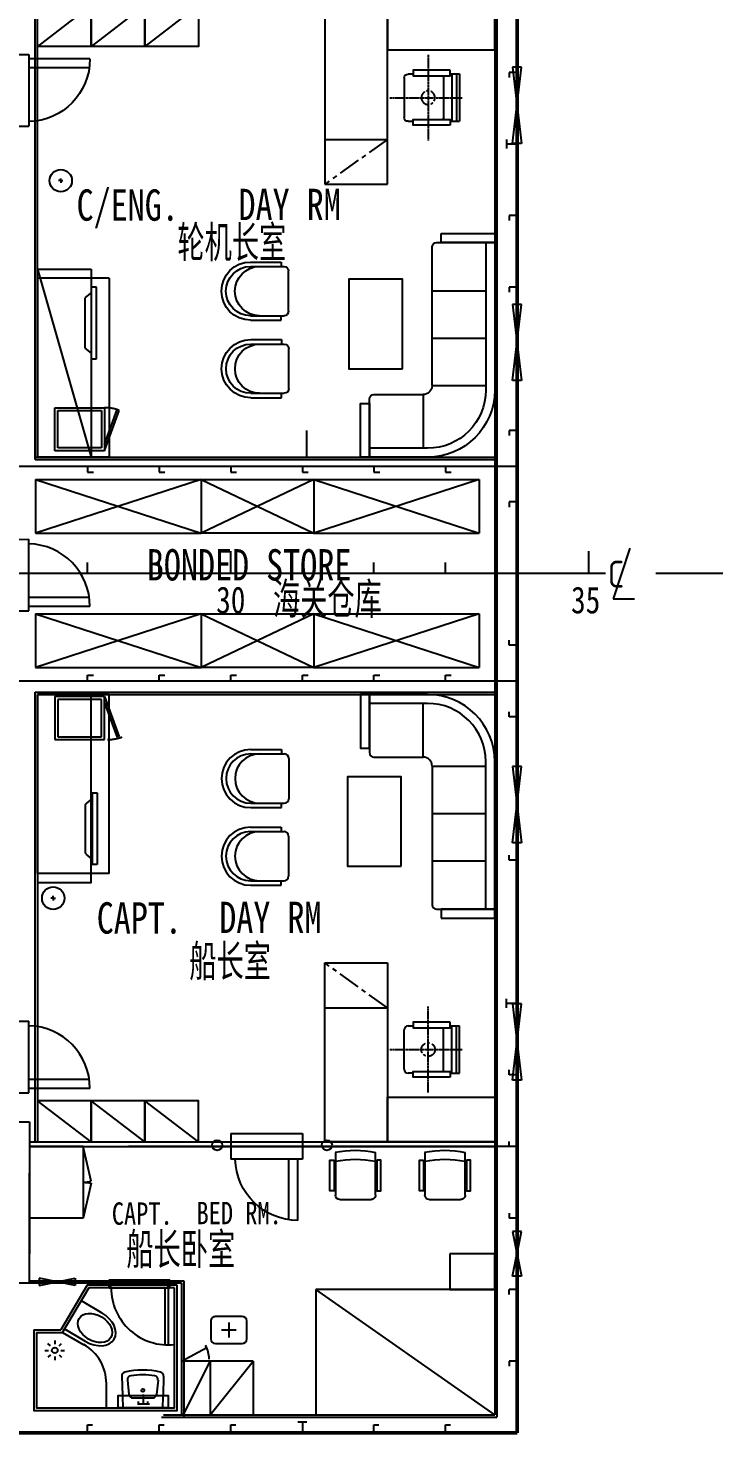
# Model space of a CAD drawing. Header units: millimetres. Extents: x -1838618 to -1600818, y -1770412 to -1553248.
# Drawn here: x -1655953 to -1648288, y -1695146 to -1679451 of the extents above; entities that cross this region are included whole.
import ezdxf
from ezdxf.enums import TextEntityAlignment as Align

# ---------------------------------------------------------------- set-up
doc = ezdxf.new("R2010")
doc.units = ezdxf.units.MM
doc.header["$LTSCALE"] = 100
for name, pattern in [('ACAD_ISO10W100', [18, 12, -3, 0, -3]), ('BORDER', [1.75, 1, -0.25, 0.25, -0.25]), ('CENTER', [2, 1.25, -0.25, 0.25, -0.25]), ('CENTER2', [28.575, 19.05, -3.175, 3.175, -3.175]), ('DASHDOT', [0.305, 0.25, -0.02, 0.015, -0.02]), ('DASHED', [0.75, 0.5, -0.25]), ('DASHEDSS', [0.175, 0.125, -0.05]), ('HIDDEN', [9.525, 6.35, -3.175]), ('PHANTOM2', [31.75, 15.875, -3.175, 3.175, -3.175, 3.175, -3.175])]:
    doc.linetypes.add(name, pattern=pattern)
for name, color, linetype in [('Eq', 4, 'PHANTOM2'), ('FUN', 3, 'Continuous'), ('Funno', 3, 'Continuous'), ('Furniture', 3, 'Continuous'), ('LIN', 132, 'Continuous'), ('TOITOR', 6, 'Continuous'), ('图层2', 2, 'Continuous')]:
    doc.layers.add(name, color=color, linetype=linetype)
doc.layers.add("OWNER'S C", color=4, linetype='CENTER2', lineweight=15)
doc.styles.add('HZ', font='romans.shx', dxfattribs={"width": 0.8, "height": 4, "bigfont": 'hzdx.shx'})
doc.styles.add('ROMANT', font='', dxfattribs={"width": 0.8})
doc.styles.get("Standard").update_dxf_attribs({"font": 'gbenor.shx', "width": 0.9, "bigfont": 'gbcbig.shx'})
doc.styles.get('ROMANT').set_extended_font_data('SimSun')

# ---------------------------------------------------------------- blocks, each defined once
blk = doc.blocks.new('70')
at = {"color": 4}
for p, q in [((19300, 0), (19300, 250)), ((23300, 0), (23300, 250)), ((23761, 283), (23573, -280)), ((17700, 0), (17700, 125)), ((18500, 0), (18500, 125)), ((20100, 0), (20100, 125)), ((20900, 0), (20900, 125)), ((21700, 0), (21700, 125)), ((21700, 0), (21700, 125)), ((21700, 0), (21700, 125)), ((22500, 0), (22500, 125)), ((23573, -280), (23813, -280))]:
    blk.add_line(p, q, dxfattribs=at)
at = {"color": 4, "ltscale": 100}
blk.add_line((23487, 0), (-1320, 0), dxfattribs=at)
at = {"color": 4}
blk.add_text('C', height=300, dxfattribs=at).set_placement((23514, -156))
at = {"color": 4, "style": 'ROMANT', "width": 0.8}
for s, p in [('30', (19137, -444)), ('35', (23103, -444))]:
    blk.add_text(s, height=300, dxfattribs=at).set_placement(p)
blk = doc.blocks.new('D DECK')
at = {"color": 6, "lineweight": 50}
for p in [(0, 9600, 1180), (-12000, -9600, 1180)]:
    blk.add_line(p, (0, -9600, 1180), dxfattribs=at)
at = {"color": 6}
for p in [(0, 9600, 1770), (-15200, -9600, 1770)]:
    blk.add_line(p, (0, -9600, 1770), dxfattribs=at)
at = {"color": 2}
blk.add_line((0, 0, 1180), (0, 125, 1180), dxfattribs=at)
at = {"layer": '图层2', "color": 2}
blk.add_line((0, 0, 1180), (0, 125, 1180), dxfattribs=at)
blk.add_line((0, 0, 1180), (0, 125, 1180), dxfattribs=at)
blk = doc.blocks.new('转角沙发2')
at = {"color": 2}
for p, q in [((-750, 2500), (-1400, 2500)), ((-1400, 2500), (-1400, 1850)), ((-750, 2400), (-1400, 2400)), ((-800, 1800), (-800, 2400)), ((-1350, 1800), (-800, 1800)), ((-100, 100), (-100, 1750)), ((0, 100), (0, 1750)), ((-700, 1700), (-100, 1700)), ((-700, 1700), (-700, 150)), ((-700, 1170), (-100, 1170)), ((-700, 640), (-100, 640)), ((-650, 100), (0, 100))]:
    blk.add_line(p, q, dxfattribs=at)
for points in [[(-1400, 1900), (-1400, 2500), (-1500, 2500), (-1500, 1900)], [(-600, 0), (0, 0), (0, 100), (-600, 100)]]:
    blk.add_lwpolyline(points, close=True, dxfattribs=at)
for centre, radius, start, end in [((-750, 1750), 750, 0, 90), ((-750, 1750), 650, 0, 90), ((-1350, 1850), 50, 180, 270), ((-800, 1700), 100, 0, 90), ((-650, 150), 50, 180, 270)]:
    blk.add_arc(centre, radius, start, end, dxfattribs=at)
blk = doc.blocks.new('N.T.')
at = {"color": 2}
for p, q in [((0, 0), (0, -400)), ((500, 0), (0, 0)), ((500, -400), (500, 0)), ((0, -400), (500, -400))]:
    blk.add_line(p, q, dxfattribs=at)
blk = doc.blocks.new('沙发')
at = {"color": 2, "linetype": 'Continuous'}
for p, q in [((100, 325), (-243.791834, 325)), ((-243.791834, 325), (-243.791834, 275)), ((-325, -225), (-325, 225)), ((100, 275), (-275, 275)), ((100, -275), (-275, -275)), ((-243.791834, -325), (-243.791834, -275)), ((100, -325), (-243.791834, -325))]:
    blk.add_line(p, q, dxfattribs=at)
for centre, radius, start, end in [((100, 0), 325, 270, 90), ((-275, 225), 50, 90, 180), ((0, 0), 275, 270, 90), ((100, 0), 275, 270, 90), ((-275, -225), 50, 180, 270)]:
    blk.add_arc(centre, radius, start, end, dxfattribs=at)
blk = doc.blocks.new('*X273')
at = {"color": 0}
for p, q in [((37.5, 0), (37.5, 0)), ((56.25, 0), (56.25, 0)), ((75, 0), (75, 0)), ((93.75, 0), (93.75, 0)), ((84.375, -18.75), (84.375, -18.75)), ((103.125, -18.75), (103.125, -18.75)), ((121.875, -18.75), (121.875, -18.75)), ((131.25, -37.5), (131.25, -37.5)), ((140.625, -18.75), (140.625, -18.75)), ((150, -37.5), (150, -37.5)), ((168.75, -37.5), (168.75, -37.5)), ((178.125, -56.25), (178.125, -56.25)), ((187.5, -37.5), (187.5, -37.5)), ((196.875, -56.25), (196.875, -56.25)), ((206.25, -37.5), (206.25, -37.5)), ((215.625, -56.25), (215.625, -56.25)), ((234.375, -56.25), (234.375, -56.25)), ((243.75, -75), (243.75, -75)), ((253.125, -56.25), (253.125, -56.25)), ((262.5, -75), (262.5, -75)), ((281.25, -75), (281.25, -75)), ((290.625, -93.75), (290.625, -93.75)), ((300, -75), (300, -75)), ((309.375, -93.75), (309.375, -93.75)), ((328.125, -93.75), (328.125, -93.75)), ((337.5, -112.5), (337.5, -112.5)), ((346.875, -93.75), (346.875, -93.75)), ((356.25, -112.5), (356.25, -112.5)), ((375, -112.5), (375, -112.5)), ((384.375, -131.25), (384.375, -131.25)), ((393.75, -112.5), (393.75, -112.5)), ((403.125, -131.25), (403.125, -131.25)), ((412.5, -112.5), (412.5, -112.5)), ((421.875, -131.25), (421.875, -131.25)), ((440.625, -131.25), (440.625, -131.25)), ((450, -150), (450, -150)), ((459.375, -131.25), (459.375, -131.25)), ((468.75, -150), (468.75, -150)), ((487.5, -150), (487.5, -150)), ((496.875, -168.75), (496.875, -168.75)), ((506.25, -150), (506.25, -150)), ((515.625, -168.75), (515.625, -168.75)), ((534.375, -168.75), (534.375, -168.75)), ((543.75, -187.5), (543.75, -187.5)), ((553.125, -168.75), (553.125, -168.75)), ((562.5, -187.5), (562.5, -187.5))]:
    blk.add_line(p, q, dxfattribs=at)
blk = doc.blocks.new('A$C6B0C2619')
at = {"layer": 'FUN', "linetype": 'CENTER2', "ltscale": 2}
blk.add_line((0, 0), (460, 600), dxfattribs=at)
at = {"layer": 'FUN'}
blk.add_lwpolyline([(0, 0), (460, 0), (460, 600), (0, 600)], close=True, dxfattribs=at)
blk = doc.blocks.new('SQRCHRMB')
at = {"layer": 'FUN', "linetype": 'DASHDOT'}
for p, q in [((0, 161), (0, -649)), ((-480, -269), (480, -269))]:
    blk.add_line(p, q, dxfattribs=at)
at = {"layer": 'FUN'}
for p, q in [((-220, 0), (220, 0)), ((-264, -100), (-264, -44)), ((264, -44), (264, -100)), ((-220, -440.6), (220, -440.6)), ((-264.802542, -516), (-264.802542, -619.4)), ((-264.802542, -533.1), (264, -533.1)), ((-264.802542, -586.4), (264, -586.4)), ((-264.802542, -619.4), (264, -619.4)), ((264, -516), (264, -619.4))]:
    blk.add_line(p, q, dxfattribs=at)
for points in [[(-307, -516), (-307, -100), (-243, -100), (-243, -516)], [(307, -516), (307, -100), (243, -100), (243, -516)]]:
    blk.add_lwpolyline(points, close=True, dxfattribs=at)
at = {"layer": 'FUN', "linetype": 'CENTER'}
blk.add_circle((0, -269), 75.934401, dxfattribs=at)
at = {"layer": 'FUN'}
for centre, start, end in [((-220, -44), 90, 180), ((220, -44), 0, 90), ((-220, -396.6), 238.48463, 270), ((220, -396.6), 270, 301.51537)]:
    blk.add_arc(centre, 44, start, end, dxfattribs=at)
blk = doc.blocks.new('A$C23222943')
at = {"layer": 'FUN', "color": 2, "linetype": 'Continuous'}
for p, q in [((23, 509), (500, 509)), ((550, 459), (550, 109)), ((500, 59), (23, 59))]:
    blk.add_line(p, q, dxfattribs=at)
for points in [[(111, 524), (452, 524), (452, 569), (111, 569)], [(111, 44), (452, 44), (452, 0), (111, 0)]]:
    blk.add_lwpolyline(points, close=True, dxfattribs=at)
for centre, radius, start, end in [((1139, 286), 1139, 168.5802, 191.5032), ((1226, 285), 1126, 168.5127, 191.5706), ((500, 459), 50, 0.0468, 90.0468), ((500, 109), 50, 270.0468, 0.0468)]:
    blk.add_arc(centre, radius, start, end, dxfattribs=at)
blk = doc.blocks.new('TV')
at = {"layer": 'Eq'}
for p, q in [((0, 56), (0, 0)), ((0, 56), (800, 56)), ((0, 0), (800, 0)), ((62, 56), (118, 125)), ((666, 130), (134, 130)), ((738, 56), (682, 125)), ((800, 0), (800, 56))]:
    blk.add_line(p, q, dxfattribs=at)
for centre, start, end in [((134, 105), 90, 128.5889), ((666, 105), 51.4111, 90)]:
    blk.add_arc(centre, 25, start, end, dxfattribs=at)
blk = doc.blocks.new('TV TABLE2')
at = {"layer": 'FUN'}
for p, q in [((0, 0), (0, -800)), ((0, 0), (2000, 0)), ((2000, 0), (2000, -800)), ((0, -800), (2000, -800))]:
    blk.add_line(p, q, dxfattribs=at)
blk = doc.blocks.new('DOOR700C NEW')
at = {"color": 2}
for p, q in [((650, 688), (650, 13)), ((750, 695), (750, 13)), ((800, 13), (0, 13)), ((0, -275), (0, 13)), ((800, -275), (800, 13)), ((0, -275), (800, -275))]:
    blk.add_line(p, q, dxfattribs=at)
at = {"color": 2, "lineweight": -3, "ltscale": 5}
blk.add_arc((750, -5), 700, 90, 178.5788, dxfattribs=at)
blk = doc.blocks.new('ST.')
at = {"color": 2, "ltscale": 10}
for p, q in [((99, 200), (-101, 200)), ((-151, 150), (-151, -150)), ((149, -150), (149, 150)), ((-101, -200), (49, -200)), ((49, -200), (99, -200))]:
    blk.add_line(p, q, dxfattribs=at)
at = {"color": 2, "linetype": 'CENTER2', "ltscale": 5}
for p, q in [((-85, 0), (83, 0)), ((-1, 81), (-1, -81))]:
    blk.add_line(p, q, dxfattribs=at)
at = {"color": 2, "ltscale": 10}
for centre, start, end in [((-101, 150), 90, 180), ((99, 150), 0, 90), ((-101, -150), 180, 270), ((99, -150), 270, 0)]:
    blk.add_arc(centre, 50, start, end, dxfattribs=at)
blk = doc.blocks.new('A$C491949C4')
at = {"color": 240, "linetype": 'ByBlock'}
for p, q in [((982, 384), (989, 166)), ((1045, 339), (1062, 179)), ((1387, 339), (1370, 179)), ((1450, 384), (1443, 166)), ((1223, 73), (1223, 177)), ((989, 151), (993, 32)), ((1105, 140), (1327, 140)), ((1156, 73), (1291, 73)), ((1169, 73), (1169, 99)), ((1274, 73), (1274, 99)), ((1439, 32), (1443, 151))]:
    blk.add_line(p, q, dxfattribs=at)
blk.add_lwpolyline([(940, 30), (940, 166), (1500, 166), (1500, 30)], close=True, dxfattribs=at)
blk.add_circle((1218, 225), 16.4, dxfattribs=at)
for centre, radius, start, end in [((1026, 385), 44, 102.5848, 181.8677), ((1216, -423), 874, 76.7925, 103.2092), ((1089, 344), 44, 99.097, 185.8302), ((1216, -390), 789, 80.2286, 99.7732), ((1343, 344), 44, 354.1698, 80.9047), ((1406, 385), 44, 358.1323, 77.4168), ((1105, 184), 44, 185.8302, 270), ((1327, 184), 44, 270, 354.1698)]:
    blk.add_arc(centre, radius, start, end, dxfattribs=at)
at = {"layer": 'TOITOR', "color": 240, "linetype": 'ByBlock'}
for p, q in [((840, 1370), (840, 1460)), ((840, 1460), (1520, 1460)), ((880, 1410), (880, 1460)), ((1480, 1410), (1480, 1460)), ((1520, 1370), (1520, 1460)), ((597, 1400), (300, 900)), ((615, 1370), (317, 869)), ((1600, 1400), (597, 1400)), ((1570, 1370), (615, 1370)), ((840, 1370), (1520, 1370)), ((860, 1370), (860, 1410)), ((860, 1410), (1500, 1410)), ((1462, 1370), (1462, 734)), ((1500, 1370), (1500, 1410)), ((1500, 1370), (1500, 733)), ((530, 1228), (760, 1091)), ((0, 900), (300, 900)), ((30, 870), (317, 870)), ((319, 873), (559, 735)), ((342, 911), (572, 775)), ((123, 672), (163, 672)), ((184, 722), (155, 750)), ((233, 782), (233, 742)), ((282, 722), (310, 750)), ((302, 672), (343, 672)), ((184, 623), (155, 594)), ((233, 603), (233, 562)), ((282, 623), (310, 594)), ((810, 30), (810, 302))]:
    blk.add_line(p, q, dxfattribs=at)
for points in [[(0, 900), (0, 0), (1600, 0), (1600, 1400)], [(30, 870), (30, 30), (1570, 30), (1570, 1370)]]:
    blk.add_lwpolyline(points, dxfattribs=at)
blk.add_circle((233, 672), 31.3, dxfattribs=at)
for centre, radius, start, end in [((1500, 1370), 637, 180, 276.309), ((310, 302), 500, 0, 60.1011)]:
    blk.add_arc(centre, radius, start, end, dxfattribs=at)
blk.add_ellipse((683, 922), major_axis=(178, -106), ratio=0.695122, dxfattribs=at)
blk.add_ellipse((666, 933), major_axis=(230, -137), ratio=0.688679, start_param=-1.570796, end_param=1.570796, dxfattribs=at)
blk = doc.blocks.new('A$C27DC17FB')
at = {"layer": 'LIN'}
for p, q in [((0, 400), (82, 0)), ((0, 0), (82, 400)), ((82, 400), (0, 400)), ((82, 0), (0, 0))]:
    blk.add_line(p, q, dxfattribs=at)
blk = doc.blocks.new('SHELF1850x600')
at = {"color": 2, "ltscale": 10}
for p, q in [((0, 0), (0, -600)), ((0, 0), (1850, 0)), ((1850, 0), (1850, -600)), ((0, -600), (1850, -600))]:
    blk.add_line(p, q, dxfattribs=at)
at = {"color": 2, "linetype": 'CENTER', "ltscale": 300}
for p, q in [((0, 0), (1850, -600)), ((1850, 0), (0, -600))]:
    blk.add_line(p, q, dxfattribs=at)
blk = doc.blocks.new('4FDF')
at = {"color": 2}
for p, q in [((2719166, 654580, 590), (2719166, 635780, 590)), ((2719166, 654580, 590), (2719166, 635780, 590)), ((2719166, 654580, 590), (2719166, 635780, 590)), ((2719191, 654610, 590), (2719191, 635755, 590)), ((2719191, 654610, 590), (2719191, 635755, 590)), ((2719191, 654610, 590), (2719191, 635755, 590)), ((2714031, 646455, 590), (2714031, 651530, 590)), ((2714031, 646455, 590), (2714031, 651530, 590)), ((2714031, 646455, 590), (2714031, 651530, 590)), ((2714056, 646880, 590), (2714056, 651530, 590)), ((2714056, 646880, 590), (2714056, 651530, 590)), ((2714056, 646880, 590), (2714056, 651530, 590)), ((2714316, 649570, 590), (2714291, 649570, 590)), ((2714316, 649570, 590), (2714291, 649570, 590)), ((2714316, 649570, 590), (2714291, 649570, 590)), ((2714316, 649570, 590), (2714291, 649570, 590)), ((2714316, 649570, 590), (2714291, 649570, 590)), ((2714316, 649570, 590), (2714291, 649570, 590)), ((2714316, 649570, 590), (2714316, 649595, 590)), ((2714316, 649570, 590), (2714316, 649595, 590)), ((2714316, 649570, 590), (2714316, 649595, 590)), ((2714316, 649570, 590), (2714341, 649570, 590)), ((2714316, 649570, 590), (2714341, 649570, 590)), ((2714316, 649570, 590), (2714316, 649545, 590)), ((2714316, 649570, 590), (2714341, 649570, 590)), ((2714316, 649570, 590), (2714341, 649570, 590)), ((2714316, 649570, 590), (2714316, 649545, 590)), ((2714316, 649570, 590), (2714341, 649570, 590)), ((2714316, 649570, 590), (2714341, 649570, 590)), ((2714316, 649570, 590), (2714316, 649545, 590)), ((2714031, 646480, 590), (2719192, 646480, 590)), ((2714031, 646480, 590), (2719192, 646480, 590)), ((2714031, 646480, 590), (2719192, 646480, 590)), ((2714031, 646455, 590), (2719167, 646455, 590)), ((2714031, 646455, 590), (2719167, 646455, 590)), ((2714031, 646455, 590), (2719167, 646455, 590)), ((2715884, 646230, 590), (2717144, 646230, 590)), ((2715884, 646230, 590), (2717144, 646230, 590)), ((2715884, 646230, 590), (2717144, 646230, 590)), ((2717144, 645630, 590), (2715884, 645630, 590)), ((2717144, 645630, 590), (2715884, 645630, 590)), ((2717144, 645630, 590), (2715884, 645630, 590)), ((2715884, 644730, 590), (2717144, 644730, 590)), ((2715884, 644730, 590), (2717144, 644730, 590)), ((2715884, 644730, 590), (2717144, 644730, 590)), ((2717144, 644130, 590), (2715884, 644130, 590)), ((2717144, 644130, 590), (2715884, 644130, 590)), ((2717144, 644130, 590), (2715884, 644130, 590)), ((2714031, 638830, 590), (2714031, 643855, 590)), ((2714031, 643855, 590), (2719167, 643855, 590)), ((2714031, 638830, 590), (2714031, 643855, 590)), ((2714031, 643855, 590), (2719167, 643855, 590)), ((2714031, 638830, 590), (2714031, 643855, 590)), ((2714031, 643855, 590), (2719167, 643855, 590)), ((2714056, 643830, 590), (2719167, 643830, 590)), ((2714056, 643830, 590), (2714056, 638830, 590)), ((2714056, 643830, 590), (2719167, 643830, 590)), ((2714056, 643830, 590), (2714056, 638830, 590)), ((2714056, 643830, 590), (2719167, 643830, 590)), ((2714056, 643830, 590), (2714056, 638830, 590)), ((2714232, 641554, 1180), (2714207, 641554, 1180)), ((2714232, 641554, 1180), (2714207, 641554, 1180)), ((2714232, 641554, 1180), (2714207, 641554, 1180)), ((2714232, 641554, 1180), (2714207, 641554, 1180)), ((2714232, 641554, 1180), (2714207, 641554, 1180)), ((2714232, 641554, 1180), (2714207, 641554, 1180)), ((2714232, 641554, 1180), (2714232, 641579, 1180)), ((2714232, 641554, 1180), (2714232, 641579, 1180)), ((2714232, 641554, 1180), (2714232, 641579, 1180)), ((2714232, 641554, 1180), (2714257, 641554, 1180)), ((2714232, 641554, 1180), (2714232, 641529, 1180)), ((2714232, 641554, 1180), (2714257, 641554, 1180)), ((2714232, 641554, 1180), (2714257, 641554, 1180)), ((2714232, 641554, 1180), (2714232, 641529, 1180)), ((2714232, 641554, 1180), (2714257, 641554, 1180)), ((2714232, 641554, 1180), (2714257, 641554, 1180)), ((2714232, 641554, 1180), (2714232, 641529, 1180)), ((2714232, 641554, 1180), (2714257, 641554, 1180)), ((2707591, 639055, 590), (2713966, 639055, 590)), ((2707591, 639055, 590), (2713966, 639055, 590)), ((2707591, 639055, 590), (2713966, 639055, 590)), ((2713966, 639055, 590), (2713966, 637580, 590)), ((2713966, 639055, 590), (2713966, 637580, 590)), ((2713966, 639055, 590), (2713966, 637580, 590)), ((2713966, 638830, 590), (2719166, 638830, 590)), ((2713966, 638830, 590), (2719166, 638830, 590)), ((2713966, 638830, 590), (2719166, 638830, 590)), ((2713966, 638780, 590), (2719166, 638780, 590)), ((2713966, 638780, 590), (2719166, 638780, 590)), ((2713966, 638780, 590), (2719166, 638780, 590)), ((2715441, 635755, 590), (2719191, 635755, 590)), ((2715441, 635755, 590), (2719191, 635755, 590)), ((2715441, 635755, 590), (2719191, 635755, 590)), ((2715466, 635780, 590), (2719166, 635780, 590)), ((2715466, 635780, 590), (2719166, 635780, 590)), ((2715466, 635780, 590), (2719166, 635780, 590))]:
    blk.add_line(p, q, dxfattribs=at)
at = {"color": 6}
for p, q in [((2719416, 652529, 590), (2719416, 648380, 590)), ((2719416, 652529, 590), (2719416, 648380, 590)), ((2719416, 652529, 590), (2719416, 648380, 590)), ((2719416, 650780, 590), (2719326, 650780, 590)), ((2719326, 650780, 590), (2719326, 650724, 590)), ((2719416, 650780, 590), (2719326, 650780, 590)), ((2719326, 650780, 590), (2719326, 650724, 590)), ((2719416, 650780, 590), (2719326, 650780, 590)), ((2719326, 650780, 590), (2719326, 650724, 590)), ((2719296, 650030, 590), (2719296, 649930, 590)), ((2719296, 650030, 590), (2719296, 649930, 590)), ((2719296, 650030, 590), (2719296, 649930, 590)), ((2719296, 649980, 590), (2719416, 649980, 590)), ((2719296, 649980, 590), (2719416, 649980, 590)), ((2719296, 649980, 590), (2719416, 649980, 590)), ((2719416, 649180, 590), (2719326, 649180, 590)), ((2719326, 649180, 590), (2719326, 649124, 590)), ((2719416, 649180, 590), (2719326, 649180, 590)), ((2719326, 649180, 590), (2719326, 649124, 590)), ((2719416, 649180, 590), (2719326, 649180, 590)), ((2719326, 649180, 590), (2719326, 649124, 590)), ((2719416, 648978, 590), (2719416, 646880, 590)), ((2719416, 648978, 590), (2719416, 646880, 590)), ((2719416, 648978, 590), (2719416, 646880, 590)), ((2719416, 648380, 590), (2719326, 648380, 590)), ((2719326, 648380, 590), (2719326, 648324, 590)), ((2719416, 648380, 590), (2719326, 648380, 590)), ((2719326, 648380, 590), (2719326, 648324, 590)), ((2719416, 648380, 590), (2719326, 648380, 590)), ((2719326, 648380, 590), (2719326, 648324, 590)), ((2719416, 646880, 590), (2719416, 643480, 590)), ((2719416, 646880, 590), (2719416, 643480, 590)), ((2719416, 646880, 590), (2719416, 643480, 590)), ((2719416, 646780, 590), (2719326, 646780, 590)), ((2719326, 646780, 590), (2719326, 646724, 590)), ((2719416, 646780, 590), (2719326, 646780, 590)), ((2719326, 646780, 590), (2719326, 646724, 590)), ((2719416, 646780, 590), (2719326, 646780, 590)), ((2719326, 646780, 590), (2719326, 646724, 590)), ((2713816, 646380, 590), (2719416, 646380, 590)), ((2713816, 646380, 590), (2719416, 646380, 590)), ((2713816, 646380, 590), (2719416, 646380, 590)), ((2714616, 646380, 590), (2714616, 646315, 590)), ((2714616, 646380, 590), (2714616, 646315, 590)), ((2714616, 646380, 590), (2714616, 646315, 590)), ((2715416, 646380, 590), (2715416, 646315, 590)), ((2715416, 646380, 590), (2715416, 646315, 590)), ((2715416, 646380, 590), (2715416, 646315, 590)), ((2716216, 646380, 590), (2716216, 646315, 590)), ((2716216, 646380, 590), (2716216, 646315, 590)), ((2716216, 646380, 590), (2716216, 646315, 590)), ((2717016, 646380, 590), (2717016, 646315, 590)), ((2717016, 646380, 590), (2717016, 646315, 590)), ((2717016, 646380, 590), (2717016, 646315, 590)), ((2717816, 646380, 590), (2717816, 646315, 590)), ((2717816, 646380, 590), (2717816, 646315, 590)), ((2717816, 646380, 590), (2717816, 646315, 590)), ((2718616, 646380, 590), (2718616, 646315, 590)), ((2718616, 646380, 590), (2718616, 646315, 590)), ((2718616, 646380, 590), (2718616, 646315, 590)), ((2714616, 646315, 590), (2714681, 646315, 590)), ((2714616, 646315, 590), (2714681, 646315, 590)), ((2714616, 646315, 590), (2714681, 646315, 590)), ((2715416, 646315, 590), (2715481, 646315, 590)), ((2715416, 646315, 590), (2715481, 646315, 590)), ((2715416, 646315, 590), (2715481, 646315, 590)), ((2716216, 646315, 590), (2716281, 646315, 590)), ((2716216, 646315, 590), (2716281, 646315, 590)), ((2716216, 646315, 590), (2716281, 646315, 590)), ((2717016, 646315, 590), (2717081, 646315, 590)), ((2717016, 646315, 590), (2717081, 646315, 590)), ((2717016, 646315, 590), (2717081, 646315, 590)), ((2717816, 646315, 590), (2717881, 646315, 590)), ((2717816, 646315, 590), (2717881, 646315, 590)), ((2717816, 646315, 590), (2717881, 646315, 590)), ((2718616, 646315, 590), (2718681, 646315, 590)), ((2718616, 646315, 590), (2718681, 646315, 590)), ((2718616, 646315, 590), (2718681, 646315, 590)), ((2719416, 645980, 590), (2719326, 645980, 590)), ((2719326, 645980, 590), (2719326, 645924, 590)), ((2719416, 645980, 590), (2719326, 645980, 590)), ((2719326, 645980, 590), (2719326, 645924, 590)), ((2719416, 645980, 590), (2719326, 645980, 590)), ((2719326, 645980, 590), (2719326, 645924, 590)), ((2719326, 644380, 590), (2719326, 644436, 590)), ((2719326, 644380, 590), (2719326, 644436, 590)), ((2719326, 644380, 590), (2719326, 644436, 590)), ((2719416, 644380, 590), (2719326, 644380, 590)), ((2719416, 644380, 590), (2719326, 644380, 590)), ((2719416, 644380, 590), (2719326, 644380, 590)), ((2719416, 643980, 590), (2713816, 643980, 590)), ((2719416, 643980, 590), (2713816, 643980, 590)), ((2719416, 643980, 590), (2713816, 643980, 590)), ((2714616, 643980, 590), (2714616, 644045, 590)), ((2714616, 644045, 590), (2714681, 644045, 590)), ((2714616, 643980, 590), (2714616, 644045, 590)), ((2714616, 644045, 590), (2714681, 644045, 590)), ((2714616, 643980, 590), (2714616, 644045, 590)), ((2714616, 644045, 590), (2714681, 644045, 590)), ((2715416, 643980, 590), (2715416, 644045, 590)), ((2715416, 644045, 590), (2715481, 644045, 590)), ((2715416, 643980, 590), (2715416, 644045, 590)), ((2715416, 644045, 590), (2715481, 644045, 590)), ((2715416, 643980, 590), (2715416, 644045, 590)), ((2715416, 644045, 590), (2715481, 644045, 590)), ((2716216, 643980, 590), (2716216, 644045, 590)), ((2716216, 644045, 590), (2716281, 644045, 590)), ((2716216, 643980, 590), (2716216, 644045, 590)), ((2716216, 644045, 590), (2716281, 644045, 590)), ((2716216, 643980, 590), (2716216, 644045, 590)), ((2716216, 644045, 590), (2716281, 644045, 590)), ((2717016, 643980, 590), (2717016, 644045, 590)), ((2717016, 644045, 590), (2717081, 644045, 590)), ((2717016, 643980, 590), (2717016, 644045, 590)), ((2717016, 644045, 590), (2717081, 644045, 590)), ((2717016, 643980, 590), (2717016, 644045, 590)), ((2717016, 644045, 590), (2717081, 644045, 590)), ((2717816, 643980, 590), (2717816, 644045, 590)), ((2717816, 644045, 590), (2717881, 644045, 590)), ((2717816, 643980, 590), (2717816, 644045, 590)), ((2717816, 644045, 590), (2717881, 644045, 590)), ((2717816, 643980, 590), (2717816, 644045, 590)), ((2717816, 644045, 590), (2717881, 644045, 590)), ((2718616, 643980, 590), (2718616, 644045, 590)), ((2718616, 644045, 590), (2718681, 644045, 590)), ((2718616, 643980, 590), (2718616, 644045, 590)), ((2718616, 644045, 590), (2718681, 644045, 590)), ((2718616, 643980, 590), (2718616, 644045, 590)), ((2718616, 644045, 590), (2718681, 644045, 590)), ((2719326, 643580, 590), (2719326, 643636, 590)), ((2719326, 643580, 590), (2719326, 643636, 590)), ((2719326, 643580, 590), (2719326, 643636, 590)), ((2719416, 643580, 590), (2719326, 643580, 590)), ((2719416, 643580, 590), (2719326, 643580, 590)), ((2719416, 643580, 590), (2719326, 643580, 590)), ((2719416, 640380, 590), (2719416, 643580, 590)), ((2719416, 640380, 590), (2719416, 643580, 590)), ((2719416, 640380, 590), (2719416, 643580, 590)), ((2719326, 641980, 590), (2719326, 642036, 590)), ((2719326, 641980, 590), (2719326, 642036, 590)), ((2719326, 641980, 590), (2719326, 642036, 590)), ((2719416, 641980, 590), (2719326, 641980, 590)), ((2719416, 641980, 590), (2719326, 641980, 590)), ((2719416, 641980, 590), (2719326, 641980, 590)), ((2719416, 635580, 590), (2719416, 640530, 590)), ((2719416, 635580, 590), (2719416, 640530, 590)), ((2719416, 635580, 590), (2719416, 640530, 590)), ((2719296, 640330, 590), (2719296, 640430, 590)), ((2719296, 640330, 590), (2719296, 640430, 590)), ((2719296, 640330, 590), (2719296, 640430, 590)), ((2719296, 640380, 590), (2719416, 640380, 590)), ((2719296, 640380, 590), (2719416, 640380, 590)), ((2719296, 640380, 590), (2719416, 640380, 590)), ((2719326, 639580, 590), (2719326, 639636, 590)), ((2719326, 639580, 590), (2719326, 639636, 590)), ((2719326, 639580, 590), (2719326, 639636, 590)), ((2719416, 639580, 590), (2719326, 639580, 590)), ((2719416, 639580, 590), (2719326, 639580, 590)), ((2719416, 639580, 590), (2719326, 639580, 590)), ((2719326, 638780, 590), (2719326, 638836, 590)), ((2719326, 638780, 590), (2719326, 638836, 590)), ((2719326, 638780, 590), (2719326, 638836, 590)), ((2719416, 638780, 590), (2719326, 638780, 590)), ((2719416, 638780, 590), (2719326, 638780, 590)), ((2719416, 638780, 590), (2719326, 638780, 590)), ((2719326, 638034, 590), (2719326, 637978, 590)), ((2719326, 638034, 590), (2719326, 637978, 590)), ((2719326, 638034, 590), (2719326, 637978, 590)), ((2719416, 637980, 590), (2719326, 637980, 590)), ((2719416, 637980, 590), (2719326, 637980, 590)), ((2719416, 637980, 590), (2719326, 637980, 590)), ((2719416, 637180, 590), (2719326, 637180, 590)), ((2719326, 637124, 590), (2719326, 637180, 590)), ((2719416, 637180, 590), (2719326, 637180, 590)), ((2719326, 637124, 590), (2719326, 637180, 590)), ((2719416, 637180, 590), (2719326, 637180, 590)), ((2719326, 637124, 590), (2719326, 637180, 590)), ((2719416, 636380, 590), (2719326, 636380, 590)), ((2719326, 636380, 590), (2719326, 636324, 590)), ((2719416, 636380, 590), (2719326, 636380, 590)), ((2719326, 636380, 590), (2719326, 636324, 590)), ((2719416, 636380, 590), (2719326, 636380, 590)), ((2719326, 636380, 590), (2719326, 636324, 590)), ((2714616, 635580, 590), (2714616, 635670, 590)), ((2714616, 635670, 590), (2714672, 635670, 590)), ((2714616, 635580, 590), (2714616, 635670, 590)), ((2714616, 635670, 590), (2714672, 635670, 590)), ((2714616, 635580, 590), (2714616, 635670, 590)), ((2714616, 635670, 590), (2714672, 635670, 590)), ((2715416, 635580, 590), (2715416, 635670, 590)), ((2715416, 635670, 590), (2715472, 635670, 590)), ((2715416, 635580, 590), (2715416, 635670, 590)), ((2715416, 635670, 590), (2715472, 635670, 590)), ((2715416, 635580, 590), (2715416, 635670, 590)), ((2715416, 635670, 590), (2715472, 635670, 590)), ((2716216, 635580, 590), (2716216, 635670, 590)), ((2716216, 635670, 590), (2716272, 635670, 590)), ((2716216, 635580, 590), (2716216, 635670, 590)), ((2716216, 635670, 590), (2716272, 635670, 590)), ((2716216, 635580, 590), (2716216, 635670, 590)), ((2716216, 635670, 590), (2716272, 635670, 590)), ((2717066, 635700, 590), (2716966, 635700, 590)), ((2717066, 635700, 590), (2716966, 635700, 590)), ((2717066, 635700, 590), (2716966, 635700, 590)), ((2717016, 635700, 590), (2717016, 635580, 590)), ((2717016, 635700, 590), (2717016, 635580, 590)), ((2717016, 635700, 590), (2717016, 635580, 590)), ((2717816, 635580, 590), (2717816, 635670, 590)), ((2717816, 635670, 590), (2717872, 635670, 590)), ((2717816, 635580, 590), (2717816, 635670, 590)), ((2717816, 635670, 590), (2717872, 635670, 590)), ((2717816, 635580, 590), (2717816, 635670, 590)), ((2717816, 635670, 590), (2717872, 635670, 590)), ((2718616, 635580, 590), (2718616, 635670, 590)), ((2718616, 635670, 590), (2718672, 635670, 590)), ((2718616, 635580, 590), (2718616, 635670, 590)), ((2718616, 635670, 590), (2718672, 635670, 590)), ((2718616, 635580, 590), (2718616, 635670, 590)), ((2718616, 635670, 590), (2718672, 635670, 590)), ((2709667, 635580, 590), (2719416, 635580, 590)), ((2709667, 635580, 590), (2719416, 635580, 590)), ((2709667, 635580, 590), (2719416, 635580, 590))]:
    blk.add_line(p, q, dxfattribs=at)
at = {"color": 4}
for p, q in [((2719366, 649986, 590), (2719466, 650838, 590)), ((2719366, 650838, 590), (2719466, 649986, 590)), ((2719466, 650838, 590), (2719366, 650838, 590)), ((2719366, 649986, 590), (2719466, 650838, 590)), ((2719366, 650838, 590), (2719466, 649986, 590)), ((2719466, 650838, 590), (2719366, 650838, 590)), ((2719366, 649986, 590), (2719466, 650838, 590)), ((2719366, 650838, 590), (2719466, 649986, 590)), ((2719466, 650838, 590), (2719366, 650838, 590)), ((2719466, 649986, 590), (2719366, 649986, 590)), ((2719466, 649986, 590), (2719366, 649986, 590)), ((2719466, 649986, 590), (2719366, 649986, 590)), ((2719366, 647336, 590), (2719466, 648188, 590)), ((2719366, 648188, 590), (2719466, 647336, 590)), ((2719466, 648188, 590), (2719366, 648188, 590)), ((2719366, 647336, 590), (2719466, 648188, 590)), ((2719366, 648188, 590), (2719466, 647336, 590)), ((2719466, 648188, 590), (2719366, 648188, 590)), ((2719366, 647336, 590), (2719466, 648188, 590)), ((2719366, 648188, 590), (2719466, 647336, 590)), ((2719466, 648188, 590), (2719366, 648188, 590)), ((2719466, 647336, 590), (2719366, 647336, 590)), ((2719466, 647336, 590), (2719366, 647336, 590)), ((2719466, 647336, 590), (2719366, 647336, 590)), ((2719366, 643023, 590), (2719466, 642171, 590)), ((2719366, 642171, 590), (2719466, 643023, 590)), ((2719466, 643023, 590), (2719366, 643023, 590)), ((2719366, 643023, 590), (2719466, 642171, 590)), ((2719366, 642171, 590), (2719466, 643023, 590)), ((2719466, 643023, 590), (2719366, 643023, 590)), ((2719366, 643023, 590), (2719466, 642171, 590)), ((2719366, 642171, 590), (2719466, 643023, 590)), ((2719466, 643023, 590), (2719366, 643023, 590)), ((2719466, 642171, 590), (2719366, 642171, 590)), ((2719466, 642171, 590), (2719366, 642171, 590)), ((2719466, 642171, 590), (2719366, 642171, 590)), ((2719366, 640373, 590), (2719466, 639521, 590)), ((2719366, 639521, 590), (2719466, 640373, 590)), ((2719466, 640373, 590), (2719366, 640373, 590)), ((2719366, 640373, 590), (2719466, 639521, 590)), ((2719366, 639521, 590), (2719466, 640373, 590)), ((2719466, 640373, 590), (2719366, 640373, 590)), ((2719366, 640373, 590), (2719466, 639521, 590)), ((2719366, 639521, 590), (2719466, 640373, 590)), ((2719466, 640373, 590), (2719366, 640373, 590)), ((2719466, 639521, 590), (2719366, 639521, 590)), ((2719466, 639521, 590), (2719366, 639521, 590)), ((2719466, 639521, 590), (2719366, 639521, 590)), ((2719366, 637329, 590), (2719466, 637831, 590)), ((2719366, 637831, 590), (2719466, 637329, 590)), ((2719466, 637831, 590), (2719366, 637831, 590)), ((2719366, 637329, 590), (2719466, 637831, 590)), ((2719366, 637831, 590), (2719466, 637329, 590)), ((2719466, 637831, 590), (2719366, 637831, 590)), ((2719366, 637329, 590), (2719466, 637831, 590)), ((2719366, 637831, 590), (2719466, 637329, 590)), ((2719466, 637831, 590), (2719366, 637831, 590)), ((2719466, 637329, 590), (2719366, 637329, 590)), ((2719466, 637329, 590), (2719366, 637329, 590)), ((2719466, 637329, 590), (2719366, 637329, 590))]:
    blk.add_line(p, q, dxfattribs=at)
at = {"color": 2, "linetype": 'BORDER', "ltscale": 200}
for p, q in [((2715884, 646230, 590), (2717144, 645630, 590)), ((2717144, 646230, 590), (2715884, 645630, 590)), ((2715884, 646230, 590), (2717144, 645630, 590)), ((2717144, 646230, 590), (2715884, 645630, 590)), ((2715884, 646230, 590), (2717144, 645630, 590)), ((2717144, 646230, 590), (2715884, 645630, 590)), ((2715884, 644730, 590), (2717144, 644130, 590)), ((2717144, 644730, 590), (2715884, 644130, 590)), ((2715884, 644730, 590), (2717144, 644130, 590)), ((2717144, 644730, 590), (2715884, 644130, 590)), ((2715884, 644730, 590), (2717144, 644130, 590)), ((2717144, 644730, 590), (2715884, 644130, 590))]:
    blk.add_line(p, q, dxfattribs=at)
at = {"color": 2, "ltscale": 10}
for p, q in [((2717144, 646230, 590), (2717144, 645630, 590)), ((2717144, 646230, 590), (2717144, 645630, 590)), ((2717144, 646230, 590), (2717144, 645630, 590)), ((2717144, 644730, 590), (2717144, 644130, 590)), ((2717144, 644730, 590), (2717144, 644130, 590)), ((2717144, 644730, 590), (2717144, 644130, 590)), ((2714566, 638780, 590), (2713966, 638780, 590)), ((2714566, 638780, 590), (2713966, 638780, 590)), ((2714566, 638780, 590), (2713966, 638780, 590)), ((2719166, 637180, 590), (2717166, 637180, 590)), ((2717166, 637180, 590), (2717166, 635780, 590)), ((2719166, 637180, 590), (2717166, 637180, 590)), ((2717166, 637180, 590), (2717166, 635780, 590)), ((2719166, 637180, 590), (2717166, 637180, 590)), ((2717166, 637180, 590), (2717166, 635780, 590)), ((2715666, 636380, 590), (2715947, 636532, 590)), ((2715666, 636380, 590), (2715947, 636532, 590)), ((2715666, 636380, 590), (2715947, 636532, 590)), ((2716466, 636380, 590), (2715666, 636380, 590)), ((2716466, 636380, 590), (2715666, 636380, 590)), ((2716466, 636380, 590), (2715666, 636380, 590)), ((2716466, 636380, 590), (2715666, 636380, 590)), ((2716466, 636380, 590), (2715666, 636380, 590)), ((2716466, 636380, 590), (2715666, 636380, 590)), ((2717166, 636380, 590), (2717166, 635780, 590)), ((2717166, 636380, 590), (2717166, 635780, 590)), ((2717166, 636380, 590), (2717166, 635780, 590))]:
    blk.add_line(p, q, dxfattribs=at)
at = {"color": 2, "linetype": 'ByBlock'}
for p, q in [((2713966, 638780, 590), (2714566, 638780, 590)), ((2713966, 638780, 590), (2714566, 638780, 590)), ((2713966, 638780, 590), (2714566, 638780, 590)), ((2714657, 638392, 590), (2714566, 638780, 590)), ((2714566, 638780, 590), (2714566, 637980, 590)), ((2714657, 638392, 590), (2714566, 638780, 590)), ((2714566, 638780, 590), (2714566, 637980, 590)), ((2714657, 638392, 590), (2714566, 638780, 590)), ((2714566, 638780, 590), (2714566, 637980, 590)), ((2713966, 637255, 590), (2713966, 638480, 590)), ((2713966, 637255, 590), (2713966, 638480, 590)), ((2713966, 637255, 590), (2713966, 638480, 590)), ((2714657, 638368, 590), (2714566, 637980, 590)), ((2714657, 638368, 590), (2714566, 637980, 590)), ((2714657, 638368, 590), (2714566, 637980, 590)), ((2714566, 637980, 590), (2713966, 637980, 590)), ((2714566, 637980, 590), (2713966, 637980, 590)), ((2714566, 637980, 590), (2713966, 637980, 590)), ((2719166, 637180, 590), (2718466, 637180, 590)), ((2719166, 637180, 590), (2718466, 637180, 590)), ((2719166, 637180, 590), (2718466, 637180, 590))]:
    blk.add_line(p, q, dxfattribs=at)
at = {"color": 1, "linetype": 'CENTER2', "ltscale": 10}
blk.add_line((2719166, 635780, 590), (2717166, 637180, 590), dxfattribs=at)
blk.add_line((2719166, 635780, 590), (2717166, 637180, 590), dxfattribs=at)
blk.add_line((2719166, 635780, 590), (2717166, 637180, 590), dxfattribs=at)
at = {"color": 2, "linetype": 'DASHEDSS', "ltscale": 300}
for p, q in [((2715686, 635780, 590), (2715986, 636380, 590)), ((2715686, 635780, 590), (2715986, 636380, 590)), ((2715686, 635780, 590), (2715986, 636380, 590)), ((2715686, 635780, 590), (2715986, 636380, 590)), ((2715686, 635780, 590), (2715986, 636380, 590)), ((2715686, 635780, 590), (2715986, 636380, 590)), ((2715986, 636380, 590), (2715986, 635780, 590)), ((2715986, 635780, 590), (2716466, 636380, 590)), ((2715986, 636380, 590), (2715986, 635780, 590)), ((2715986, 635780, 590), (2716466, 636380, 590)), ((2715986, 636380, 590), (2715986, 635780, 590)), ((2715986, 635780, 590), (2716466, 636380, 590)), ((2715986, 636380, 590), (2715986, 635780, 590)), ((2715986, 635780, 590), (2716466, 636380, 590)), ((2715986, 636380, 590), (2715986, 635780, 590)), ((2715986, 635780, 590), (2716466, 636380, 590)), ((2715986, 636380, 590), (2715986, 635780, 590)), ((2715986, 635780, 590), (2716466, 636380, 590)), ((2716466, 636380, 590), (2716466, 635780, 590)), ((2716466, 636380, 590), (2716466, 635780, 590)), ((2716466, 636380, 590), (2716466, 635780, 590))]:
    blk.add_line(p, q, dxfattribs=at)
at = {"color": 2, "elevation": 590}
blk.add_lwpolyline([(2715866, 646480), (2717066, 646480), (2717066, 646780)], dxfattribs=at)
blk.add_lwpolyline([(2715866, 646480), (2717066, 646480), (2717066, 646780)], dxfattribs=at)
blk.add_lwpolyline([(2715866, 646480), (2717066, 646480), (2717066, 646780)], dxfattribs=at)
at = {"color": 2}
for centre in [(2714316, 649570, 590), (2714316, 649570, 590), (2714316, 649570, 590), (2714232, 641554, 590), (2714232, 641554, 590), (2714232, 641554, 590)]:
    blk.add_circle(centre, 125, dxfattribs=at)
for centre in [(2716064, 638793, 590), (2716064, 638793, 590), (2716064, 638793, 590), (2717291, 638793, 590), (2717291, 638793, 590), (2717291, 638793, 590)]:
    blk.add_circle(centre, 57)
at = {"color": 2, "linetype": 'ByBlock'}
blk.add_arc((2714566, 638731, 590), 351, 270, 285, dxfattribs=at)
blk.add_arc((2714566, 638731, 590), 351, 270, 285, dxfattribs=at)
blk.add_arc((2714566, 638731, 590), 351, 270, 285, dxfattribs=at)
at = {"color": 2, "ltscale": 10}
blk.add_arc((2715654, 636404, 590), 320, 0, 28.4941, dxfattribs=at)
blk.add_arc((2715654, 636404, 590), 320, 0, 28.4941, dxfattribs=at)
blk.add_arc((2715654, 636404, 590), 320, 0, 28.4941, dxfattribs=at)
at = {"color": 2, "linetype": 'ByBlock', "extrusion": (0, 0, -1)}
blk.add_ellipse((2714566, 638029, 590), major_axis=(-248, 248), ratio=1, start_param=0.785398, end_param=1.047198, dxfattribs=at)
blk.add_ellipse((2714566, 638029, 590), major_axis=(-248, 248), ratio=1, start_param=0.785398, end_param=1.047198, dxfattribs=at)
blk.add_ellipse((2714566, 638029, 590), major_axis=(-248, 248), ratio=1, start_param=0.785398, end_param=1.047198, dxfattribs=at)
at = {"layer": 'Eq'}
for p, q in [((2714805, 646623, 590), (2714946, 647012, 590)), ((2714805, 646623, 590), (2714946, 647012, 590)), ((2714805, 646623, 590), (2714946, 647012, 590)), ((2714805, 646553, 590), (2714969, 647004, 590)), ((2714805, 646553, 590), (2714969, 647004, 590)), ((2714805, 646553, 590), (2714969, 647004, 590)), ((2714805, 643806, 590), (2714969, 643355, 590)), ((2714805, 643806, 590), (2714969, 643355, 590)), ((2714805, 643806, 590), (2714969, 643355, 590)), ((2714805, 643736, 590), (2714946, 643347, 590)), ((2714805, 643736, 590), (2714946, 643347, 590)), ((2714805, 643736, 590), (2714946, 643347, 590))]:
    blk.add_line(p, q, dxfattribs=at)
at = {"layer": 'Eq', "linetype": 'HIDDEN', "ltscale": 3, "elevation": 590}
for points in [[(2714805, 647033), (2714805, 646553), (2714250, 646553), (2714250, 647033)], [(2714805, 647033), (2714805, 646553), (2714250, 646553), (2714250, 647033)], [(2714805, 647033), (2714805, 646553), (2714250, 646553), (2714250, 647033)], [(2714773, 647001), (2714773, 646585), (2714282, 646585), (2714282, 647001)], [(2714773, 647001), (2714773, 646585), (2714282, 646585), (2714282, 647001)], [(2714773, 647001), (2714773, 646585), (2714282, 646585), (2714282, 647001)], [(2714805, 643326), (2714805, 643806), (2714250, 643806), (2714250, 643326)], [(2714805, 643326), (2714805, 643806), (2714250, 643806), (2714250, 643326)], [(2714805, 643326), (2714805, 643806), (2714250, 643806), (2714250, 643326)], [(2714773, 643358), (2714773, 643774), (2714282, 643774), (2714282, 643358)], [(2714773, 643358), (2714773, 643774), (2714282, 643774), (2714282, 643358)], [(2714773, 643358), (2714773, 643774), (2714282, 643774), (2714282, 643358)]]:
    blk.add_lwpolyline(points, close=True, dxfattribs=at)
at = {"layer": 'Eq'}
for centre, start, end in [((2714805, 646553, 590), 70, 90), ((2714805, 646553, 590), 70, 90), ((2714805, 646553, 590), 70, 90), ((2714840, 643806, 590), 270, 290), ((2714840, 643806, 590), 270, 290), ((2714840, 643806, 590), 270, 290)]:
    blk.add_arc(centre, 480, start, end, dxfattribs=at)
at = {"layer": 'FUN'}
for p, q in [((2717266, 651530, 590), (2717266, 649530, 590)), ((2717266, 651530, 590), (2717266, 649530, 590)), ((2717266, 651530, 590), (2717266, 649530, 590)), ((2717966, 649530, 590), (2717966, 651530, 590)), ((2717966, 649530, 590), (2717966, 651530, 590)), ((2717966, 649530, 590), (2717966, 651530, 590)), ((2717266, 649530, 590), (2717966, 649530, 590)), ((2717266, 649530, 590), (2717966, 649530, 590)), ((2717266, 649530, 590), (2717966, 649530, 590)), ((2717266, 638830, 590), (2717266, 640830, 590)), ((2717266, 640830, 590), (2717966, 640830, 590)), ((2717266, 638830, 590), (2717266, 640830, 590)), ((2717266, 640830, 590), (2717966, 640830, 590)), ((2717266, 638830, 590), (2717266, 640830, 590)), ((2717266, 640830, 590), (2717966, 640830, 590)), ((2717966, 640830, 590), (2717966, 638830, 590)), ((2717966, 640830, 590), (2717966, 638830, 590)), ((2717966, 640830, 590), (2717966, 638830, 590)), ((2717966, 638830, 590), (2717266, 638830, 590)), ((2717966, 638830, 590), (2717266, 638830, 590)), ((2717966, 638830, 590), (2717266, 638830, 590))]:
    blk.add_line(p, q, dxfattribs=at)
at = {"layer": 'FUN', "linetype": 'CENTER', "ltscale": 2}
for p, q in [((2717966, 650030, 590), (2717266, 649530, 590)), ((2717966, 650030, 590), (2717266, 649530, 590)), ((2717966, 650030, 590), (2717266, 649530, 590)), ((2717966, 640330, 590), (2717266, 640830, 590)), ((2717966, 640330, 590), (2717266, 640830, 590)), ((2717966, 640330, 590), (2717266, 640830, 590))]:
    blk.add_line(p, q, dxfattribs=at)
at = {"layer": 'FUN', "linetype": 'HIDDEN', "ltscale": 3}
for p, q in [((2717266, 650030, 590), (2717966, 650030, 590)), ((2717266, 650030, 590), (2717966, 650030, 590)), ((2717266, 650030, 590), (2717966, 650030, 590)), ((2717266, 640330, 590), (2717966, 640330, 590)), ((2717266, 640330, 590), (2717966, 640330, 590)), ((2717266, 640330, 590), (2717966, 640330, 590))]:
    blk.add_line(p, q, dxfattribs=at)
at = {"layer": 'FUN', "linetype": 'ACAD_ISO10W100', "ltscale": 30}
blk.add_line((2714056, 648580, 590), (2714656, 646480, 590), dxfattribs=at)
blk.add_line((2714056, 648580, 590), (2714656, 646480, 590), dxfattribs=at)
blk.add_line((2714056, 648580, 590), (2714656, 646480, 590), dxfattribs=at)
at = {"layer": 'FUN', "elevation": 590}
for points in [[(2717966, 651530), (2717966, 651030), (2719166, 651030), (2719166, 651530)], [(2717966, 651530), (2717966, 651030), (2719166, 651030), (2719166, 651530)], [(2717966, 651530), (2717966, 651030), (2719166, 651030), (2719166, 651530)], [(2714656, 648580), (2714656, 646480), (2714056, 646480), (2714056, 648580)], [(2714656, 648580), (2714656, 646480), (2714056, 646480), (2714056, 648580)], [(2714656, 648580), (2714656, 646480), (2714056, 646480), (2714056, 648580)], [(2714056, 643830), (2714056, 641730), (2714656, 641730), (2714656, 643830)], [(2714056, 643830), (2714056, 641730), (2714656, 641730), (2714656, 643830)], [(2714056, 643830), (2714056, 641730), (2714656, 641730), (2714656, 643830)], [(2717966, 638830), (2717966, 639330), (2719166, 639330), (2719166, 638830)], [(2717966, 638830), (2717966, 639330), (2719166, 639330), (2719166, 638830)], [(2717966, 638830), (2717966, 639330), (2719166, 639330), (2719166, 638830)]]:
    blk.add_lwpolyline(points, close=True, dxfattribs=at)
at = {"layer": 'Furniture'}
blk.add_line((2719326, 638780, 590), (2715074, 638780, 590), dxfattribs=at)
blk.add_line((2719326, 638780, 590), (2715074, 638780, 590), dxfattribs=at)
blk.add_line((2719326, 638780, 590), (2715074, 638780, 590), dxfattribs=at)
at = {"layer": 'Furniture', "elevation": 590}
for points in [[(2718137, 647468), (2718137, 648468), (2717537, 648468), (2717537, 647468)], [(2718137, 647468), (2718137, 648468), (2717537, 648468), (2717537, 647468)], [(2718137, 647468), (2718137, 648468), (2717537, 648468), (2717537, 647468)], [(2718121, 641910), (2718121, 642910), (2717521, 642910), (2717521, 641910)], [(2718121, 641910), (2718121, 642910), (2717521, 642910), (2717521, 641910)], [(2718121, 641910), (2718121, 642910), (2717521, 642910), (2717521, 641910)]]:
    blk.add_lwpolyline(points, close=True, dxfattribs=at)
at = {"layer": 'LIN'}
for p, q in [((2712241, 637255, 590), (2713966, 637255, 590)), ((2712241, 637255, 590), (2713966, 637255, 590)), ((2712241, 637255, 590), (2713966, 637255, 590)), ((2713966, 637280, 590), (2715691, 637280, 590)), ((2713966, 637280, 590), (2715691, 637280, 590)), ((2713966, 637280, 590), (2715691, 637280, 590)), ((2713966, 637255, 590), (2715666, 637255, 590)), ((2713966, 637255, 590), (2715666, 637255, 590)), ((2713966, 637255, 590), (2715666, 637255, 590)), ((2715666, 637255, 590), (2715666, 635780, 590)), ((2715666, 637255, 590), (2715666, 635780, 590)), ((2715666, 637255, 590), (2715666, 635780, 590)), ((2715691, 637280, 590), (2715691, 635750, 590)), ((2715691, 637280, 590), (2715691, 635750, 590)), ((2715691, 637280, 590), (2715691, 635750, 590))]:
    blk.add_line(p, q, dxfattribs=at)
at = {"color": 2, "ltscale": 10, "xscale": -1}
for p, rotation in [((2713947, 650180, 590), 270), ((2713947, 650180, 590), 270), ((2713947, 650180, 590), 270), ((2716216, 638649, 590), 180), ((2716216, 638649, 590), 180), ((2716216, 638649, 590), 180)]:
    blk.add_blockref('DOOR700C NEW', p, dxfattribs=dict(at, rotation=rotation))
at = {"color": 2, "xscale": -1, "rotation": 180}
blk.add_blockref('转角沙发2', (2719166, 648980, 590), dxfattribs=at)
blk.add_blockref('转角沙发2', (2719166, 648980, 590), dxfattribs=at)
blk.add_blockref('转角沙发2', (2719166, 648980, 590), dxfattribs=at)
at = {"color": 2, "ltscale": 10, "xscale": -1}
for p in [(2716537, 648336, 590), (2716537, 648336, 590), (2716537, 648336, 590), (2716539, 647469, 590), (2716539, 647469, 590), (2716539, 647469, 590)]:
    blk.add_blockref('沙发', p, dxfattribs=at)
for p in [(2714034, 646230, 590), (2714034, 646230, 590), (2714034, 646230, 590), (2717144, 646230, 590), (2717144, 646230, 590), (2717144, 646230, 590), (2714034, 644730, 590), (2714034, 644730, 590), (2714034, 644730, 590), (2717144, 644730, 590), (2717144, 644730, 590), (2717144, 644730, 590)]:
    blk.add_blockref('SHELF1850x600', p)
at = {"color": 2, "ltscale": 10}
for name, p, rotation in [('DOOR700C NEW', (2713947, 645563, 590), 270.0429576050238), ('DOOR700C NEW', (2713947, 645563, 590), 270.0429576050238), ('DOOR700C NEW', (2713947, 645563, 590), 270.0429576050238), ('沙发', (2716539, 642890, 590), 180), ('沙发', (2716539, 642890, 590), 180), ('沙发', (2716539, 642890, 590), 180), ('沙发', (2716537, 642023, 590), 180), ('沙发', (2716537, 642023, 590), 180), ('沙发', (2716537, 642023, 590), 180), ('DOOR700C NEW', (2713947, 640179, 590), 270), ('DOOR700C NEW', (2713947, 640179, 590), 270), ('DOOR700C NEW', (2713947, 640179, 590), 270)]:
    blk.add_blockref(name, p, dxfattribs=dict(at, rotation=rotation))
at = {"color": 2}
blk.add_blockref('转角沙发2', (2719166, 641330, 590), dxfattribs=at)
blk.add_blockref('转角沙发2', (2719166, 641330, 590), dxfattribs=at)
blk.add_blockref('转角沙发2', (2719166, 641330, 590), dxfattribs=at)
at = {"xscale": -1, "rotation": 90}
blk.add_blockref('TV', (2714724, 642729, 590), dxfattribs=at)
blk.add_blockref('TV', (2714724, 642729, 590), dxfattribs=at)
blk.add_blockref('TV', (2714724, 642729, 590), dxfattribs=at)
at = {"color": 2, "linetype": 'ByBlock', "xscale": -1, "rotation": 90}
for p in [(2717894, 638737, 590), (2717894, 638737, 590), (2717894, 638737, 590), (2718894, 638737, 590), (2718894, 638737, 590), (2718894, 638737, 590)]:
    blk.add_blockref('A$C23222943', p, dxfattribs=at)
at = {"color": 2, "ltscale": 10}
blk.add_blockref('N.T.', (2718666, 637580, 590), dxfattribs=at)
blk.add_blockref('N.T.', (2718666, 637580, 590), dxfattribs=at)
blk.add_blockref('N.T.', (2718666, 637580, 590), dxfattribs=at)
at = {"color": 2, "rotation": 270}
blk.add_blockref('ST.', (2716194, 636728, 590), dxfattribs=at)
blk.add_blockref('ST.', (2716194, 636728, 590), dxfattribs=at)
blk.add_blockref('ST.', (2716194, 636728, 590), dxfattribs=at)
at = {"layer": 'Eq', "yscale": 0.8000000000465661, "zscale": 0.7999999999999546, "rotation": 90}
for p, xscale in [((2714810, 646550, 590), 0.8000000000465661), ((2714810, 646550, 590), 0.8000000000465661), ((2714810, 646550, 590), 0.8000000000465661), ((2714810, 643809, 590), -0.8000000000465661), ((2714810, 643809, 590), -0.8000000000465661), ((2714810, 643809, 590), -0.8000000000465661)]:
    blk.add_blockref('*X273', p, dxfattribs=dict(at, xscale=xscale))
at = {"layer": 'FUN', "linetype": 'HIDDEN', "ltscale": 3, "xscale": -1, "rotation": 90}
for p in [(2714656, 651530, 590), (2714656, 651530, 590), (2714656, 651530, 590), (2715256, 651530, 590), (2715256, 651530, 590), (2715256, 651530, 590), (2715856, 651530, 590), (2715856, 651530, 590), (2715856, 651530, 590)]:
    blk.add_blockref('A$C6B0C2619', p, dxfattribs=at)
at = {"layer": 'FUN', "linetype": 'DASHED', "extrusion": (0, 0, -1), "zscale": -1, "rotation": 270}
blk.add_blockref('SQRCHRMB', (-2718153, 650497, -590), dxfattribs=at)
blk.add_blockref('SQRCHRMB', (-2718153, 650497, -590), dxfattribs=at)
blk.add_blockref('SQRCHRMB', (-2718153, 650497, -590), dxfattribs=at)
at = {"layer": 'FUN', "rotation": 270}
blk.add_blockref('TV TABLE2', (2714856, 648480, 590), dxfattribs=at)
blk.add_blockref('TV TABLE2', (2714856, 648480, 590), dxfattribs=at)
blk.add_blockref('TV TABLE2', (2714856, 648480, 590), dxfattribs=at)
at = {"layer": 'FUN', "linetype": 'DASHED', "extrusion": (0, 0, -1), "xscale": -1, "zscale": -1, "rotation": 270}
blk.add_blockref('SQRCHRMB', (-2718153, 639862, -590), dxfattribs=at)
blk.add_blockref('SQRCHRMB', (-2718153, 639862, -590), dxfattribs=at)
blk.add_blockref('SQRCHRMB', (-2718153, 639862, -590), dxfattribs=at)
at = {"layer": 'FUN', "linetype": 'HIDDEN', "ltscale": 3, "rotation": 90}
for p in [(2714656, 638830, 590), (2714656, 638830, 590), (2714656, 638830, 590), (2715256, 638830, 590), (2715256, 638830, 590), (2715256, 638830, 590), (2715856, 638830, 590), (2715856, 638830, 590), (2715856, 638830, 590)]:
    blk.add_blockref('A$C6B0C2619', p, dxfattribs=at)
at = {"layer": 'Funno', "rotation": 90}
blk.add_blockref('TV', (2714714, 647581, 590), dxfattribs=at)
blk.add_blockref('TV', (2714714, 647581, 590), dxfattribs=at)
blk.add_blockref('TV', (2714714, 647581, 590), dxfattribs=at)
at = {"layer": 'LIN', "xscale": -1, "rotation": 270}
blk.add_blockref('A$C27DC17FB', (2714076, 637226, 590), dxfattribs=at)
blk.add_blockref('A$C27DC17FB', (2714076, 637226, 590), dxfattribs=at)
blk.add_blockref('A$C27DC17FB', (2714076, 637226, 590), dxfattribs=at)
at = {"layer": "OWNER'S C", "linetype": 'ByBlock', "xscale": -1, "rotation": 270}
blk.add_blockref('TV TABLE2', (2714856, 641830, 590), dxfattribs=at)
blk.add_blockref('TV TABLE2', (2714856, 641830, 590), dxfattribs=at)
blk.add_blockref('TV TABLE2', (2714856, 641830, 590), dxfattribs=at)
at = {"layer": 'TOITOR'}
blk.add_blockref('A$C491949C4', (2714016, 635830, 590), dxfattribs=at)
blk.add_blockref('A$C491949C4', (2714016, 635830, 590), dxfattribs=at)
blk.add_blockref('A$C491949C4', (2714016, 635830, 590), dxfattribs=at)
at = {"color": 2, "width": 0.8}
for s, height, style, p in [('C/ENG.', 350, 'ROMANT', (2715064, 649269, 590)), ('C/ENG.', 350, 'ROMANT', (2715064, 649269, 590)), ('C/ENG.', 350, 'ROMANT', (2715064, 649269, 590)), ('DAY RM', 350, 'ROMANT', (2716874, 649304, 590)), ('DAY RM', 350, 'ROMANT', (2716874, 649304, 590)), ('DAY RM', 350, 'ROMANT', (2716874, 649304, 590)), ('轮机长室', 400, 'HZ', (2716228, 648893, 590)), ('轮机长室', 400, 'HZ', (2716228, 648893, 590)), ('轮机长室', 400, 'HZ', (2716228, 648893, 590)), ('BONDED STORE', 350, 'ROMANT', (2716421, 645278)), ('BONDED STORE', 350, 'ROMANT', (2716421, 645278)), ('BONDED STORE', 350, 'ROMANT', (2716421, 645278)), ('海关仓库', 400, 'HZ', (2717296, 644905)), ('海关仓库', 400, 'HZ', (2717296, 644905)), ('海关仓库', 400, 'HZ', (2717296, 644905)), ('CAPT.', 350, 'ROMANT', (2715194, 641333, 590)), ('CAPT.', 350, 'ROMANT', (2715194, 641333, 590)), ('CAPT.', 350, 'ROMANT', (2715194, 641333, 590)), ('DAY RM', 350, 'ROMANT', (2716659, 641339, 590)), ('DAY RM', 350, 'ROMANT', (2716659, 641339, 590)), ('DAY RM', 350, 'ROMANT', (2716659, 641339, 590)), ('船长室', 400, 'HZ', (2716209, 640860, 590)), ('船长室', 400, 'HZ', (2716209, 640860, 590)), ('船长室', 400, 'HZ', (2716209, 640860, 590)), ('CAPT.', 250, 'ROMANT', (2715227, 638030, 590)), ('CAPT.', 250, 'ROMANT', (2715227, 638030, 590)), ('CAPT.', 250, 'ROMANT', (2715227, 638030, 590)), ('BED RM.', 250, 'ROMANT', (2716310, 638034, 590)), ('BED RM.', 250, 'ROMANT', (2716310, 638034, 590)), ('BED RM.', 250, 'ROMANT', (2716310, 638034, 590)), ('船长卧室', 400, 'HZ', (2715657, 637641, 590)), ('船长卧室', 400, 'HZ', (2715657, 637641, 590)), ('船长卧室', 400, 'HZ', (2715657, 637641, 590))]:
    blk.add_text(s, height=height, dxfattribs=dict(at, style=style)).set_placement(p, align=Align.MIDDLE)

msp = doc.modelspace()

# ---------------------------------------------------------------- block references
msp.add_blockref('4FDF', (-4369904, -2330725.3, -1180))
at = {"color": 7}
for name, p in [('D DECK', (-1650487.9, -1685545.7, -1180)), ('70', (-1672987.9, -1685545.7)), ('70', (-1647619.2, -1685545.7))]:
    msp.add_blockref(name, p, dxfattribs=at)

doc.saveas('drawing.dxf')
